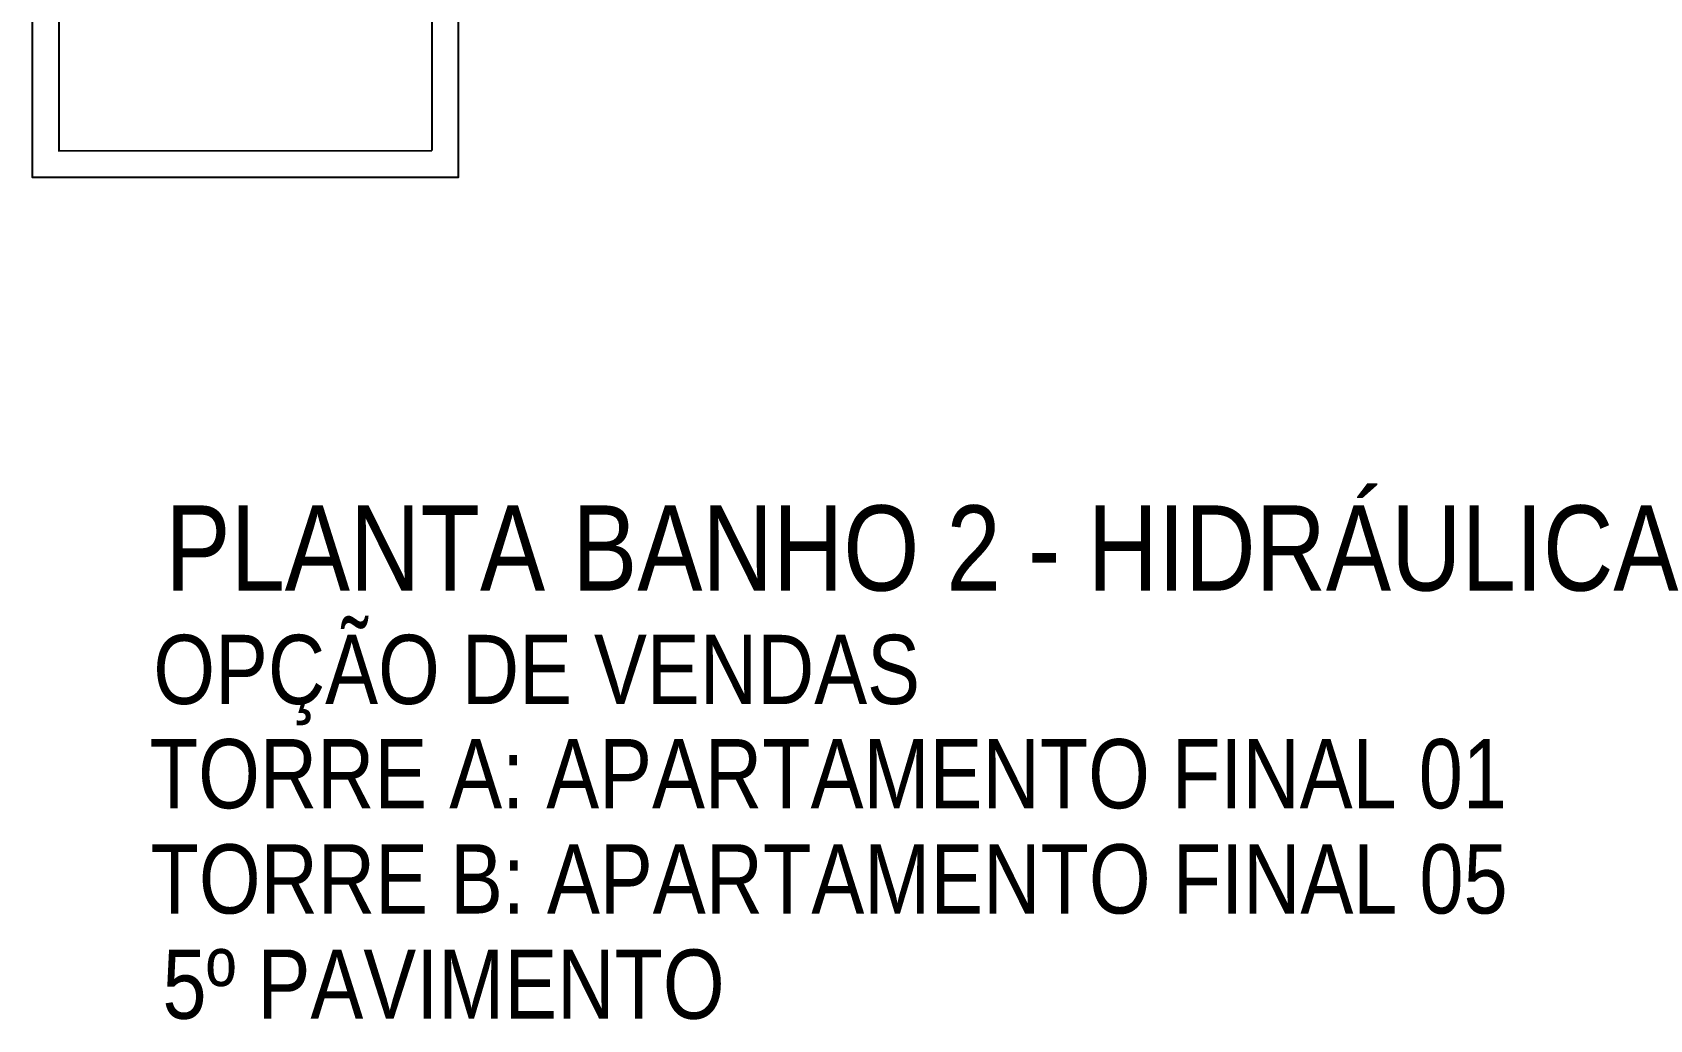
# Model space of a CAD drawing. Header units: metres. Extents: x 3 to 168, y -142 to 28.
# Drawn here: x 109.512 to 111.03, y -58.442 to -57.515 of the extents above; entities that cross this region are included whole.
import ezdxf

# ---------------------------------------------------------------- set-up
doc = ezdxf.new("R2010")
doc.units = ezdxf.units.M
for name, color, linetype in [('ARQ-ALV ACAB', 4, 'Continuous'), ('ARQ-ALV OSSO', 5, 'Continuous'), ('ARQ-AUX1', 1, 'Continuous'), ('ARQ-TXT', 2, 'Continuous')]:
    doc.layers.add(name, color=color, linetype=linetype)
doc.styles.add('Adesa', font='ARIALN.TTF')

# ---------------------------------------------------------------- blocks, each defined once
blk = doc.blocks.new('AREAS MOLHADAS')
at = {"layer": 'ARQ-ALV ACAB', "elevation": 0}
blk.add_lwpolyline([(109.5119, -56.6019), (109.5119, -57.4621), (109.5119, -57.4621), (109.5119, -57.6513), (109.9119, -57.6511), (109.9119, -57.3814), (110.1154, -57.3814), (110.1154, -57.2015), (110.0019, -57.2015)], dxfattribs=at)
at = {"layer": 'ARQ-ALV OSSO'}
blk.add_line((109.8869, -56.6269), (109.8869, -57.6261), dxfattribs=at)
at = {"layer": 'ARQ-ALV OSSO', "elevation": 0}
for points in [[(109.5369, -56.6269), (109.5369, -57.4863), (109.5369, -57.4863), (109.5369, -57.6263), (109.8869, -57.6261)], [(109.7204, -57.6261), (109.7204, -57.6261)]]:
    blk.add_lwpolyline(points, dxfattribs=at)
at = {"layer": 'ARQ-AUX1'}
blk.add_lwpolyline([(109.5369, -57.6261), (109.5369, -57.6261)], close=True, dxfattribs=at)
at = {"layer": 'ARQ-TXT', "ltscale": 0.5, "style": 'Adesa'}
blk.add_text('PLANTA BANHO 2 - HIDRÁULICA', height=0.08, dxfattribs=at).set_placement((109.6369, -58.0394, 0))
at = {"layer": 'ARQ-TXT', "style": 'Adesa'}
for s, p in [('OPÇÃO DE VENDAS', (109.6255, -58.1459, 217.9394)), ('TORRE A: APARTAMENTO FINAL 01', (109.6221, -58.2438, 108.9697)), ('TORRE B: APARTAMENTO FINAL 05', (109.6228, -58.3426, 217.9394)), ('5º PAVIMENTO', (109.6341, -58.4414, 326.909))]:
    blk.add_text(s, height=0.065, dxfattribs=at).set_placement(p)

msp = doc.modelspace()

# ---------------------------------------------------------------- block references
msp.add_blockref('AREAS MOLHADAS', (0, 0))

doc.saveas('drawing.dxf')
